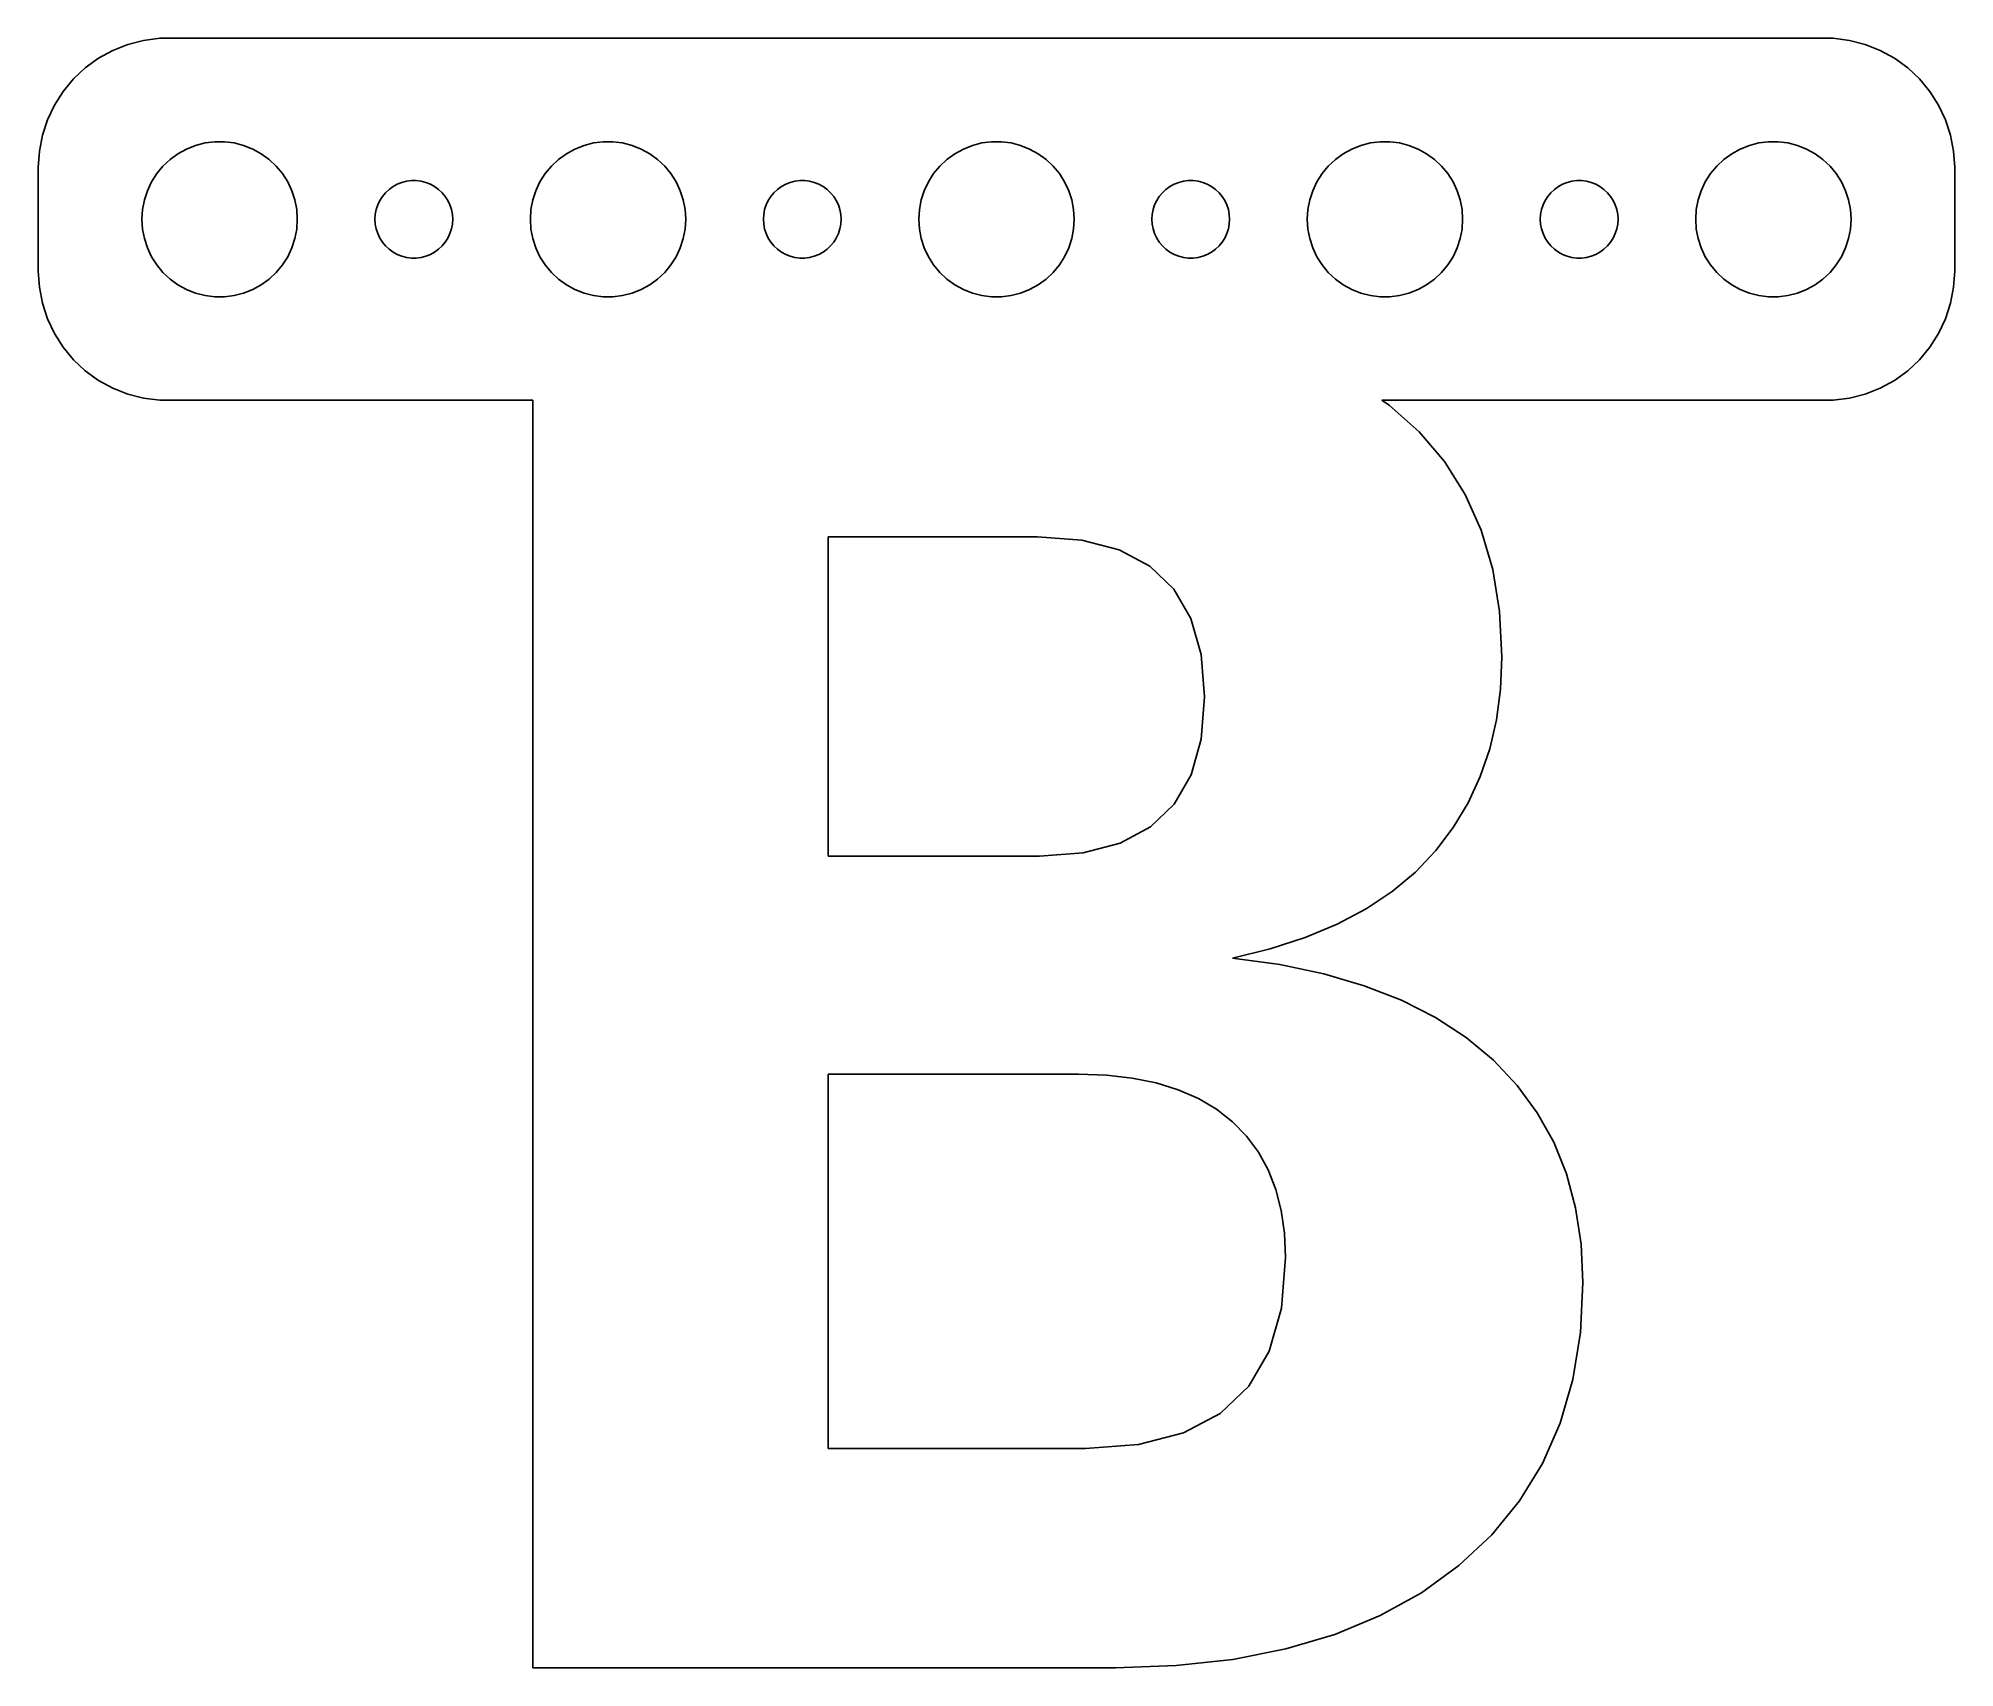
# Model space of a CAD drawing. Header units: metres. Extents: x -37 to 37, y -55.9 to 7.
import ezdxf

# ---------------------------------------------------------------- set-up
doc = ezdxf.new("R2010")
doc.units = ezdxf.units.M

msp = doc.modelspace()

# ---------------------------------------------------------------- linework, layer by layer
for p, q in [((-33.5451, 6.75528), (-34.1289, 6.52412)), ((-32.9369, 6.91142), (-33.5451, 6.75528)), ((-32.3139, 6.99013), (-32.9369, 6.91142)), ((32.3139, 6.99013), (-32.3139, 6.99013)), ((32.9369, 6.91142), (32.3139, 6.99013)), ((33.5451, 6.75528), (32.9369, 6.91142)), ((34.1289, 6.52412), (33.5451, 6.75528)), ((-34.6791, 6.22163), (-35.1871, 5.85255)), ((-34.1289, 6.52412), (-34.6791, 6.22163)), ((34.6791, 6.22163), (34.1289, 6.52412)), ((35.1871, 5.85255), (34.6791, 6.22163)), ((-35.6448, 5.42273), (-36.0451, 4.93892)), ((-35.1871, 5.85255), (-35.6448, 5.42273)), ((35.6448, 5.42273), (35.1871, 5.85255)), ((36.0451, 4.93892), (35.6448, 5.42273)), ((-36.0451, 4.93892), (-36.3815, 4.40877)), ((36.3815, 4.40877), (36.0451, 4.93892)), ((-36.6489, 3.84062), (-36.8429, 3.24344)), ((-36.3815, 4.40877), (-36.6489, 3.84062)), ((36.6489, 3.84062), (36.3815, 4.40877)), ((36.8429, 3.24344), (36.6489, 3.84062)), ((-36.8429, 3.24344), (-36.9606, 2.62666)), ((-30.5621, 2.94685), (-30.1884, 2.99408)), ((-30.1884, 2.99408), (-29.8116, 2.99408)), ((-29.8116, 2.99408), (-29.4379, 2.94685)), ((-15.5621, 2.94685), (-15.1884, 2.99408)), ((-15.1884, 2.99408), (-14.8116, 2.99408)), ((-14.8116, 2.99408), (-14.4379, 2.94685)), ((-0.562134, 2.94685), (-0.18837, 2.99408)), ((-0.18837, 2.99408), (0.18837, 2.99408)), ((0.18837, 2.99408), (0.562134, 2.94685)), ((14.4379, 2.94685), (14.8116, 2.99408)), ((14.8116, 2.99408), (15.1884, 2.99408)), ((15.1884, 2.99408), (15.5621, 2.94685)), ((29.4379, 2.94685), (29.8116, 2.99408)), ((29.8116, 2.99408), (30.1884, 2.99408)), ((30.1884, 2.99408), (30.5621, 2.94685)), ((36.9606, 2.62666), (36.8429, 3.24344)), ((-36.9606, 2.62666), (-37, 2)), ((-32.1869, 2.05363), (-31.9123, 2.31154)), ((-31.9123, 2.31154), (-31.6075, 2.53297)), ((-31.6075, 2.53297), (-31.2773, 2.71448)), ((-31.2773, 2.71448), (-30.927, 2.85316)), ((-30.927, 2.85316), (-30.5621, 2.94685)), ((-29.4379, 2.94685), (-29.0729, 2.85316)), ((-29.0729, 2.85316), (-28.7227, 2.71448)), ((-28.7227, 2.71448), (-28.3925, 2.53297)), ((-28.3925, 2.53297), (-28.0877, 2.31154)), ((-28.0877, 2.31154), (-27.8131, 2.05363)), ((-17.1869, 2.05363), (-16.9123, 2.31154)), ((-16.9123, 2.31154), (-16.6075, 2.53297)), ((-16.6075, 2.53297), (-16.2773, 2.71448)), ((-16.2773, 2.71448), (-15.927, 2.85316)), ((-15.927, 2.85316), (-15.5621, 2.94685)), ((-14.4379, 2.94685), (-14.0729, 2.85316)), ((-14.0729, 2.85316), (-13.7227, 2.71448)), ((-13.7227, 2.71448), (-13.3925, 2.53297)), ((-13.3925, 2.53297), (-13.0877, 2.31154)), ((-13.0877, 2.31154), (-12.8131, 2.05363)), ((-2.1869, 2.05363), (-1.91226, 2.31154)), ((-1.91226, 2.31154), (-1.60747, 2.53297)), ((-1.60747, 2.53297), (-1.27733, 2.71448)), ((-1.27733, 2.71448), (-0.927048, 2.85316)), ((-0.927048, 2.85316), (-0.562134, 2.94685)), ((0.562134, 2.94685), (0.927048, 2.85316)), ((0.927048, 2.85316), (1.27733, 2.71448)), ((1.27733, 2.71448), (1.60747, 2.53297)), ((1.60747, 2.53297), (1.91226, 2.31154)), ((1.91226, 2.31154), (2.1869, 2.05363)), ((12.8131, 2.05363), (13.0877, 2.31154)), ((13.0877, 2.31154), (13.3925, 2.53297)), ((13.3925, 2.53297), (13.7227, 2.71448)), ((13.7227, 2.71448), (14.0729, 2.85316)), ((14.0729, 2.85316), (14.4379, 2.94685)), ((15.5621, 2.94685), (15.927, 2.85316)), ((15.927, 2.85316), (16.2773, 2.71448)), ((16.2773, 2.71448), (16.6075, 2.53297)), ((16.6075, 2.53297), (16.9123, 2.31154)), ((16.9123, 2.31154), (17.1869, 2.05363)), ((27.8131, 2.05363), (28.0877, 2.31154)), ((28.0877, 2.31154), (28.3925, 2.53297)), ((28.3925, 2.53297), (28.7227, 2.71448)), ((28.7227, 2.71448), (29.0729, 2.85316)), ((29.0729, 2.85316), (29.4379, 2.94685)), ((30.5621, 2.94685), (30.927, 2.85316)), ((30.927, 2.85316), (31.2773, 2.71448)), ((31.2773, 2.71448), (31.6075, 2.53297)), ((31.6075, 2.53297), (31.9123, 2.31154)), ((31.9123, 2.31154), (32.1869, 2.05363)), ((37, 2), (36.9606, 2.62666)), ((-37, 2), (-37, -2)), ((-32.6289, 1.44525), (-32.427, 1.76335)), ((-32.427, 1.76335), (-32.1869, 2.05363)), ((-27.8131, 2.05363), (-27.5729, 1.76335)), ((-27.5729, 1.76335), (-27.3711, 1.44525)), ((-22.7811, 1.47342), (-22.5942, 1.49704)), ((-22.5942, 1.49704), (-22.4058, 1.49704)), ((-22.4058, 1.49704), (-22.2189, 1.47342)), ((-17.6289, 1.44525), (-17.427, 1.76335)), ((-17.427, 1.76335), (-17.1869, 2.05363)), ((-12.8131, 2.05363), (-12.5729, 1.76335)), ((-12.5729, 1.76335), (-12.3711, 1.44525)), ((-7.78107, 1.47342), (-7.59418, 1.49704)), ((-7.59418, 1.49704), (-7.40581, 1.49704)), ((-7.40581, 1.49704), (-7.21892, 1.47342)), ((-2.62891, 1.44525), (-2.42705, 1.76335)), ((-2.42705, 1.76335), (-2.1869, 2.05363)), ((2.1869, 2.05363), (2.42705, 1.76335)), ((2.42705, 1.76335), (2.62891, 1.44525)), ((7.21892, 1.47342), (7.40581, 1.49704)), ((7.40581, 1.49704), (7.59418, 1.49704)), ((7.59418, 1.49704), (7.78107, 1.47342)), ((12.3711, 1.44525), (12.5729, 1.76335)), ((12.5729, 1.76335), (12.8131, 2.05363)), ((17.1869, 2.05363), (17.427, 1.76335)), ((17.427, 1.76335), (17.6289, 1.44525)), ((22.2189, 1.47342), (22.4058, 1.49704)), ((22.4058, 1.49704), (22.5942, 1.49704)), ((22.5942, 1.49704), (22.7811, 1.47342)), ((27.3711, 1.44525), (27.5729, 1.76335)), ((27.5729, 1.76335), (27.8131, 2.05363)), ((32.1869, 2.05363), (32.427, 1.76335)), ((32.427, 1.76335), (32.6289, 1.44525)), ((37, -2), (37, 2)), ((-32.9763, 0.375992), (-32.9057, 0.746063)), ((-32.9057, 0.746063), (-32.7893, 1.10437)), ((-32.7893, 1.10437), (-32.6289, 1.44525)), ((-27.3711, 1.44525), (-27.2107, 1.10437)), ((-27.2107, 1.10437), (-27.0942, 0.746063)), ((-27.0942, 0.746063), (-27.0237, 0.375992)), ((-23.8145, 0.722626), (-23.7135, 0.881668)), ((-23.7135, 0.881668), (-23.5934, 1.02681)), ((-23.5934, 1.02681), (-23.4561, 1.15576)), ((-23.4561, 1.15576), (-23.3037, 1.26648)), ((-23.3037, 1.26648), (-23.1387, 1.35724)), ((-23.1387, 1.35724), (-22.9635, 1.42657)), ((-22.9635, 1.42657), (-22.7811, 1.47342)), ((-22.2189, 1.47342), (-22.0365, 1.42657)), ((-22.0365, 1.42657), (-21.8613, 1.35724)), ((-21.8613, 1.35724), (-21.6963, 1.26648)), ((-21.6963, 1.26648), (-21.5439, 1.15576)), ((-21.5439, 1.15576), (-21.4065, 1.02681)), ((-21.4065, 1.02681), (-21.2865, 0.881668)), ((-21.2865, 0.881668), (-21.1855, 0.722626)), ((-17.9763, 0.375992), (-17.9057, 0.746063)), ((-17.9057, 0.746063), (-17.7893, 1.10437)), ((-17.7893, 1.10437), (-17.6289, 1.44525)), ((-12.3711, 1.44525), (-12.2107, 1.10437)), ((-12.2107, 1.10437), (-12.0942, 0.746063)), ((-12.0942, 0.746063), (-12.0237, 0.375992)), ((-8.81445, 0.722626), (-8.71352, 0.881668)), ((-8.71352, 0.881668), (-8.59344, 1.02681)), ((-8.59344, 1.02681), (-8.45613, 1.15576)), ((-8.45613, 1.15576), (-8.30373, 1.26648)), ((-8.30373, 1.26648), (-8.13866, 1.35724)), ((-8.13866, 1.35724), (-7.96352, 1.42657)), ((-7.96352, 1.42657), (-7.78107, 1.47342)), ((-7.21892, 1.47342), (-7.03647, 1.42657)), ((-7.03647, 1.42657), (-6.86133, 1.35724)), ((-6.86133, 1.35724), (-6.69626, 1.26648)), ((-6.69626, 1.26648), (-6.54385, 1.15576)), ((-6.54385, 1.15576), (-6.40654, 1.02681)), ((-6.40654, 1.02681), (-6.28647, 0.881668)), ((-6.28647, 0.881668), (-6.18553, 0.722626)), ((-2.97633, 0.375992), (-2.90575, 0.746063)), ((-2.90575, 0.746063), (-2.78932, 1.10437)), ((-2.78932, 1.10437), (-2.62891, 1.44525)), ((2.62891, 1.44525), (2.78932, 1.10437)), ((2.78932, 1.10437), (2.90575, 0.746063)), ((2.90575, 0.746063), (2.97633, 0.375992)), ((6.18553, 0.722626), (6.28647, 0.881668)), ((6.28647, 0.881668), (6.40654, 1.02681)), ((6.40654, 1.02681), (6.54385, 1.15576)), ((6.54385, 1.15576), (6.69626, 1.26648)), ((6.69626, 1.26648), (6.86133, 1.35724)), ((6.86133, 1.35724), (7.03647, 1.42657)), ((7.03647, 1.42657), (7.21892, 1.47342)), ((7.78107, 1.47342), (7.96352, 1.42657)), ((7.96352, 1.42657), (8.13866, 1.35724)), ((8.13866, 1.35724), (8.30373, 1.26648)), ((8.30373, 1.26648), (8.45613, 1.15576)), ((8.45613, 1.15576), (8.59344, 1.02681)), ((8.59344, 1.02681), (8.71352, 0.881668)), ((8.71352, 0.881668), (8.81445, 0.722626)), ((12.0237, 0.375992), (12.0942, 0.746063)), ((12.0942, 0.746063), (12.2107, 1.10437)), ((12.2107, 1.10437), (12.3711, 1.44525)), ((17.6289, 1.44525), (17.7893, 1.10437)), ((17.7893, 1.10437), (17.9057, 0.746063)), ((17.9057, 0.746063), (17.9763, 0.375992)), ((21.1855, 0.722626), (21.2865, 0.881668)), ((21.2865, 0.881668), (21.4065, 1.02681)), ((21.4065, 1.02681), (21.5439, 1.15576)), ((21.5439, 1.15576), (21.6963, 1.26648)), ((21.6963, 1.26648), (21.8613, 1.35724)), ((21.8613, 1.35724), (22.0365, 1.42657)), ((22.0365, 1.42657), (22.2189, 1.47342)), ((22.7811, 1.47342), (22.9635, 1.42657)), ((22.9635, 1.42657), (23.1387, 1.35724)), ((23.1387, 1.35724), (23.3037, 1.26648)), ((23.3037, 1.26648), (23.4561, 1.15576)), ((23.4561, 1.15576), (23.5934, 1.02681)), ((23.5934, 1.02681), (23.7135, 0.881668)), ((23.7135, 0.881668), (23.8145, 0.722626)), ((27.0237, 0.375992), (27.0942, 0.746063)), ((27.0942, 0.746063), (27.2107, 1.10437)), ((27.2107, 1.10437), (27.3711, 1.44525)), ((32.6289, 1.44525), (32.7893, 1.10437)), ((32.7893, 1.10437), (32.9057, 0.746063)), ((32.9057, 0.746063), (32.9763, 0.375992)), ((-33, 0), (-32.9763, 0.375992)), ((-32.9763, -0.375992), (-33, 0)), ((-27.0237, 0.375992), (-27, 0)), ((-27, 0), (-27.0237, -0.375992)), ((-24, 0), (-23.9882, 0.187988)), ((-23.9882, -0.187988), (-24, 0)), ((-23.9882, 0.187988), (-23.9529, 0.373032)), ((-23.9529, 0.373032), (-23.8947, 0.552185)), ((-23.8947, 0.552185), (-23.8145, 0.722626)), ((-21.1855, 0.722626), (-21.1053, 0.552185)), ((-21.1053, 0.552185), (-21.0471, 0.373032)), ((-21.0471, 0.373032), (-21.0118, 0.187988)), ((-21.0118, 0.187988), (-21, 0)), ((-21, 0), (-21.0118, -0.187988)), ((-18, 0), (-17.9763, 0.375992)), ((-17.9763, -0.375992), (-18, 0)), ((-12.0237, 0.375992), (-12, 0)), ((-12, 0), (-12.0237, -0.375992)), ((-9, 0), (-8.98816, 0.187988)), ((-8.98816, -0.187988), (-9, 0)), ((-8.98816, 0.187988), (-8.95287, 0.373032)), ((-8.95287, 0.373032), (-8.89465, 0.552185)), ((-8.89465, 0.552185), (-8.81445, 0.722626)), ((-6.18553, 0.722626), (-6.10533, 0.552185)), ((-6.10533, 0.552185), (-6.04712, 0.373032)), ((-6.04712, 0.373032), (-6.01183, 0.187988)), ((-6.01183, 0.187988), (-6, 0)), ((-6, 0), (-6.01183, -0.187988)), ((-3, 0), (-2.97633, 0.375992)), ((-2.97633, -0.375992), (-3, 0)), ((2.97633, 0.375992), (3, 0)), ((3, 0), (2.97633, -0.375992)), ((6, 0), (6.01183, 0.187988)), ((6.01183, -0.187988), (6, 0)), ((6.01183, 0.187988), (6.04712, 0.373032)), ((6.04712, 0.373032), (6.10533, 0.552185)), ((6.10533, 0.552185), (6.18553, 0.722626)), ((8.81445, 0.722626), (8.89465, 0.552185)), ((8.89465, 0.552185), (8.95287, 0.373032)), ((8.95287, 0.373032), (8.98816, 0.187988)), ((8.98816, 0.187988), (9, 0)), ((9, 0), (8.98816, -0.187988)), ((12, 0), (12.0237, 0.375992)), ((12.0237, -0.375992), (12, 0)), ((17.9763, 0.375992), (18, 0)), ((18, 0), (17.9763, -0.375992)), ((21, 0), (21.0118, 0.187988)), ((21.0118, -0.187988), (21, 0)), ((21.0118, 0.187988), (21.0471, 0.373032)), ((21.0471, 0.373032), (21.1053, 0.552185)), ((21.1053, 0.552185), (21.1855, 0.722626)), ((23.8145, 0.722626), (23.8947, 0.552185)), ((23.8947, 0.552185), (23.9529, 0.373032)), ((23.9529, 0.373032), (23.9882, 0.187988)), ((23.9882, 0.187988), (24, 0)), ((24, 0), (23.9882, -0.187988)), ((27, 0), (27.0237, 0.375992)), ((27.0237, -0.375992), (27, 0)), ((32.9763, 0.375992), (33, 0)), ((33, 0), (32.9763, -0.375992)), ((-32.9057, -0.746063), (-32.9763, -0.375992)), ((-27.0237, -0.375992), (-27.0942, -0.746063)), ((-23.9529, -0.373032), (-23.9882, -0.187988)), ((-23.8947, -0.552185), (-23.9529, -0.373032)), ((-23.8145, -0.722626), (-23.8947, -0.552185)), ((-23.7135, -0.881668), (-23.8145, -0.722626)), ((-21.1855, -0.722626), (-21.2865, -0.881668)), ((-21.1053, -0.552185), (-21.1855, -0.722626)), ((-21.0471, -0.373032), (-21.1053, -0.552185)), ((-21.0118, -0.187988), (-21.0471, -0.373032)), ((-17.9057, -0.746063), (-17.9763, -0.375992)), ((-12.0237, -0.375992), (-12.0942, -0.746063)), ((-8.95287, -0.373032), (-8.98816, -0.187988)), ((-8.89465, -0.552185), (-8.95287, -0.373032)), ((-8.81445, -0.722626), (-8.89465, -0.552185)), ((-8.71352, -0.881668), (-8.81445, -0.722626)), ((-6.18553, -0.722626), (-6.28647, -0.881668)), ((-6.10533, -0.552185), (-6.18553, -0.722626)), ((-6.04712, -0.373032), (-6.10533, -0.552185)), ((-6.01183, -0.187988), (-6.04712, -0.373032)), ((-2.90575, -0.746063), (-2.97633, -0.375992)), ((2.97633, -0.375992), (2.90575, -0.746063)), ((6.04712, -0.373032), (6.01183, -0.187988)), ((6.10533, -0.552185), (6.04712, -0.373032)), ((6.18553, -0.722626), (6.10533, -0.552185)), ((6.28647, -0.881668), (6.18553, -0.722626)), ((8.81445, -0.722626), (8.71352, -0.881668)), ((8.89465, -0.552185), (8.81445, -0.722626)), ((8.95287, -0.373032), (8.89465, -0.552185)), ((8.98816, -0.187988), (8.95287, -0.373032)), ((12.0942, -0.746063), (12.0237, -0.375992)), ((17.9763, -0.375992), (17.9057, -0.746063)), ((21.0471, -0.373032), (21.0118, -0.187988)), ((21.1053, -0.552185), (21.0471, -0.373032)), ((21.1855, -0.722626), (21.1053, -0.552185)), ((21.2865, -0.881668), (21.1855, -0.722626)), ((23.8145, -0.722626), (23.7135, -0.881668)), ((23.8947, -0.552185), (23.8145, -0.722626)), ((23.9529, -0.373032), (23.8947, -0.552185)), ((23.9882, -0.187988), (23.9529, -0.373032)), ((27.0942, -0.746063), (27.0237, -0.375992)), ((32.9763, -0.375992), (32.9057, -0.746063)), ((-32.7893, -1.10437), (-32.9057, -0.746063)), ((-32.6289, -1.44525), (-32.7893, -1.10437)), ((-32.427, -1.76335), (-32.6289, -1.44525)), ((-27.3711, -1.44525), (-27.5729, -1.76335)), ((-27.2107, -1.10437), (-27.3711, -1.44525)), ((-27.0942, -0.746063), (-27.2107, -1.10437)), ((-23.5934, -1.02681), (-23.7135, -0.881668)), ((-23.4561, -1.15576), (-23.5934, -1.02681)), ((-23.3037, -1.26648), (-23.4561, -1.15576)), ((-23.1387, -1.35724), (-23.3037, -1.26648)), ((-22.9635, -1.42657), (-23.1387, -1.35724)), ((-22.7811, -1.47342), (-22.9635, -1.42657)), ((-22.5942, -1.49704), (-22.7811, -1.47342)), ((-22.2189, -1.47342), (-22.4058, -1.49704)), ((-22.0365, -1.42657), (-22.2189, -1.47342)), ((-21.8613, -1.35724), (-22.0365, -1.42657)), ((-21.6963, -1.26648), (-21.8613, -1.35724)), ((-21.5439, -1.15576), (-21.6963, -1.26648)), ((-21.4065, -1.02681), (-21.5439, -1.15576)), ((-21.2865, -0.881668), (-21.4065, -1.02681)), ((-17.7893, -1.10437), (-17.9057, -0.746063)), ((-17.6289, -1.44525), (-17.7893, -1.10437)), ((-17.427, -1.76335), (-17.6289, -1.44525)), ((-12.3711, -1.44525), (-12.5729, -1.76335)), ((-12.2107, -1.10437), (-12.3711, -1.44525)), ((-12.0942, -0.746063), (-12.2107, -1.10437)), ((-8.59344, -1.02681), (-8.71352, -0.881668)), ((-8.45613, -1.15576), (-8.59344, -1.02681)), ((-8.30373, -1.26648), (-8.45613, -1.15576)), ((-8.13866, -1.35724), (-8.30373, -1.26648)), ((-7.96352, -1.42657), (-8.13866, -1.35724)), ((-7.78107, -1.47342), (-7.96352, -1.42657)), ((-7.59418, -1.49704), (-7.78107, -1.47342)), ((-7.21892, -1.47342), (-7.40581, -1.49704)), ((-7.03647, -1.42657), (-7.21892, -1.47342)), ((-6.86133, -1.35724), (-7.03647, -1.42657)), ((-6.69626, -1.26648), (-6.86133, -1.35724)), ((-6.54385, -1.15576), (-6.69626, -1.26648)), ((-6.40654, -1.02681), (-6.54385, -1.15576)), ((-6.28647, -0.881668), (-6.40654, -1.02681)), ((-2.78932, -1.10437), (-2.90575, -0.746063)), ((-2.62891, -1.44525), (-2.78932, -1.10437)), ((-2.42705, -1.76335), (-2.62891, -1.44525)), ((2.62891, -1.44525), (2.42705, -1.76335)), ((2.78932, -1.10437), (2.62891, -1.44525)), ((2.90575, -0.746063), (2.78932, -1.10437)), ((6.40654, -1.02681), (6.28647, -0.881668)), ((6.54385, -1.15576), (6.40654, -1.02681)), ((6.69626, -1.26648), (6.54385, -1.15576)), ((6.86133, -1.35724), (6.69626, -1.26648)), ((7.03647, -1.42657), (6.86133, -1.35724)), ((7.21892, -1.47342), (7.03647, -1.42657)), ((7.40581, -1.49704), (7.21892, -1.47342)), ((7.78107, -1.47342), (7.59418, -1.49704)), ((7.96352, -1.42657), (7.78107, -1.47342)), ((8.13866, -1.35724), (7.96352, -1.42657)), ((8.30373, -1.26648), (8.13866, -1.35724)), ((8.45613, -1.15576), (8.30373, -1.26648)), ((8.59344, -1.02681), (8.45613, -1.15576)), ((8.71352, -0.881668), (8.59344, -1.02681)), ((12.2107, -1.10437), (12.0942, -0.746063)), ((12.3711, -1.44525), (12.2107, -1.10437)), ((12.5729, -1.76335), (12.3711, -1.44525)), ((17.6289, -1.44525), (17.427, -1.76335)), ((17.7893, -1.10437), (17.6289, -1.44525)), ((17.9057, -0.746063), (17.7893, -1.10437)), ((21.4065, -1.02681), (21.2865, -0.881668)), ((21.5439, -1.15576), (21.4065, -1.02681)), ((21.6963, -1.26648), (21.5439, -1.15576)), ((21.8613, -1.35724), (21.6963, -1.26648)), ((22.0365, -1.42657), (21.8613, -1.35724)), ((22.2189, -1.47342), (22.0365, -1.42657)), ((22.4058, -1.49704), (22.2189, -1.47342)), ((22.7811, -1.47342), (22.5942, -1.49704)), ((22.9635, -1.42657), (22.7811, -1.47342)), ((23.1387, -1.35724), (22.9635, -1.42657)), ((23.3037, -1.26648), (23.1387, -1.35724)), ((23.4561, -1.15576), (23.3037, -1.26648)), ((23.5934, -1.02681), (23.4561, -1.15576)), ((23.7135, -0.881668), (23.5934, -1.02681)), ((27.2107, -1.10437), (27.0942, -0.746063)), ((27.3711, -1.44525), (27.2107, -1.10437)), ((27.5729, -1.76335), (27.3711, -1.44525)), ((32.6289, -1.44525), (32.427, -1.76335)), ((32.7893, -1.10437), (32.6289, -1.44525)), ((32.9057, -0.746063), (32.7893, -1.10437)), ((-37, -2), (-36.9606, -2.62666)), ((-32.1869, -2.05363), (-32.427, -1.76335)), ((-31.9123, -2.31154), (-32.1869, -2.05363)), ((-27.8131, -2.05363), (-28.0877, -2.31154)), ((-27.5729, -1.76335), (-27.8131, -2.05363)), ((-22.4058, -1.49704), (-22.5942, -1.49704)), ((-17.1869, -2.05363), (-17.427, -1.76335)), ((-16.9123, -2.31154), (-17.1869, -2.05363)), ((-12.8131, -2.05363), (-13.0877, -2.31154)), ((-12.5729, -1.76335), (-12.8131, -2.05363)), ((-7.40581, -1.49704), (-7.59418, -1.49704)), ((-2.1869, -2.05363), (-2.42705, -1.76335)), ((-1.91226, -2.31154), (-2.1869, -2.05363)), ((2.1869, -2.05363), (1.91226, -2.31154)), ((2.42705, -1.76335), (2.1869, -2.05363)), ((7.59418, -1.49704), (7.40581, -1.49704)), ((12.8131, -2.05363), (12.5729, -1.76335)), ((13.0877, -2.31154), (12.8131, -2.05363)), ((17.1869, -2.05363), (16.9123, -2.31154)), ((17.427, -1.76335), (17.1869, -2.05363)), ((22.5942, -1.49704), (22.4058, -1.49704)), ((27.8131, -2.05363), (27.5729, -1.76335)), ((28.0877, -2.31154), (27.8131, -2.05363)), ((32.1869, -2.05363), (31.9123, -2.31154)), ((32.427, -1.76335), (32.1869, -2.05363)), ((36.9606, -2.62666), (37, -2)), ((-36.9606, -2.62666), (-36.8429, -3.24344)), ((-31.6075, -2.53297), (-31.9123, -2.31154)), ((-31.2773, -2.71448), (-31.6075, -2.53297)), ((-30.927, -2.85316), (-31.2773, -2.71448)), ((-30.5621, -2.94685), (-30.927, -2.85316)), ((-30.1884, -2.99408), (-30.5621, -2.94685)), ((-29.4379, -2.94685), (-29.8116, -2.99408)), ((-29.0729, -2.85316), (-29.4379, -2.94685)), ((-28.7227, -2.71448), (-29.0729, -2.85316)), ((-28.3925, -2.53297), (-28.7227, -2.71448)), ((-28.0877, -2.31154), (-28.3925, -2.53297)), ((-16.6075, -2.53297), (-16.9123, -2.31154)), ((-16.2773, -2.71448), (-16.6075, -2.53297)), ((-15.927, -2.85316), (-16.2773, -2.71448)), ((-15.5621, -2.94685), (-15.927, -2.85316)), ((-15.1884, -2.99408), (-15.5621, -2.94685)), ((-14.4379, -2.94685), (-14.8116, -2.99408)), ((-14.0729, -2.85316), (-14.4379, -2.94685)), ((-13.7227, -2.71448), (-14.0729, -2.85316)), ((-13.3925, -2.53297), (-13.7227, -2.71448)), ((-13.0877, -2.31154), (-13.3925, -2.53297)), ((-1.60747, -2.53297), (-1.91226, -2.31154)), ((-1.27733, -2.71448), (-1.60747, -2.53297)), ((-0.927048, -2.85316), (-1.27733, -2.71448)), ((-0.562134, -2.94685), (-0.927048, -2.85316)), ((-0.18837, -2.99408), (-0.562134, -2.94685)), ((0.562134, -2.94685), (0.18837, -2.99408)), ((0.927048, -2.85316), (0.562134, -2.94685)), ((1.27733, -2.71448), (0.927048, -2.85316)), ((1.60747, -2.53297), (1.27733, -2.71448)), ((1.91226, -2.31154), (1.60747, -2.53297)), ((13.3925, -2.53297), (13.0877, -2.31154)), ((13.7227, -2.71448), (13.3925, -2.53297)), ((14.0729, -2.85316), (13.7227, -2.71448)), ((14.4379, -2.94685), (14.0729, -2.85316)), ((14.8116, -2.99408), (14.4379, -2.94685)), ((15.5621, -2.94685), (15.1884, -2.99408)), ((15.927, -2.85316), (15.5621, -2.94685)), ((16.2773, -2.71448), (15.927, -2.85316)), ((16.6075, -2.53297), (16.2773, -2.71448)), ((16.9123, -2.31154), (16.6075, -2.53297)), ((28.3925, -2.53297), (28.0877, -2.31154)), ((28.7227, -2.71448), (28.3925, -2.53297)), ((29.0729, -2.85316), (28.7227, -2.71448)), ((29.4379, -2.94685), (29.0729, -2.85316)), ((29.8116, -2.99408), (29.4379, -2.94685)), ((30.5621, -2.94685), (30.1884, -2.99408)), ((30.927, -2.85316), (30.5621, -2.94685)), ((31.2773, -2.71448), (30.927, -2.85316)), ((31.6075, -2.53297), (31.2773, -2.71448)), ((31.9123, -2.31154), (31.6075, -2.53297)), ((36.8429, -3.24344), (36.9606, -2.62666)), ((-36.8429, -3.24344), (-36.6489, -3.84062)), ((-29.8116, -2.99408), (-30.1884, -2.99408)), ((-14.8116, -2.99408), (-15.1884, -2.99408)), ((0.18837, -2.99408), (-0.18837, -2.99408)), ((15.1884, -2.99408), (14.8116, -2.99408)), ((30.1884, -2.99408), (29.8116, -2.99408)), ((36.6489, -3.84062), (36.8429, -3.24344)), ((-36.6489, -3.84062), (-36.3815, -4.40877)), ((-36.3815, -4.40877), (-36.0451, -4.93892)), ((36.0451, -4.93892), (36.3815, -4.40877)), ((36.3815, -4.40877), (36.6489, -3.84062)), ((-36.0451, -4.93892), (-35.6448, -5.42273)), ((35.6448, -5.42273), (36.0451, -4.93892)), ((-35.6448, -5.42273), (-35.1871, -5.85255)), ((-35.1871, -5.85255), (-34.6791, -6.22163)), ((34.6791, -6.22163), (35.1871, -5.85255)), ((35.1871, -5.85255), (35.6448, -5.42273)), ((-34.6791, -6.22163), (-34.1289, -6.52412)), ((-34.1289, -6.52412), (-33.5451, -6.75528)), ((33.5451, -6.75528), (34.1289, -6.52412)), ((34.1289, -6.52412), (34.6791, -6.22163)), ((-33.5451, -6.75528), (-32.9369, -6.91142)), ((-32.9369, -6.91142), (-32.3139, -6.99013)), ((-32.3139, -6.99013), (-17.9019, -6.99013)), ((-17.9019, -6.99013), (-17.9019, -55.9437)), ((15.1661, -7.18309), (14.8811, -6.99013)), ((14.8811, -6.99013), (32.3139, -6.99013)), ((16.3198, -8.20967), (15.1661, -7.18309)), ((32.3139, -6.99013), (32.9369, -6.91142)), ((32.9369, -6.91142), (33.5451, -6.75528)), ((17.296, -9.35695), (16.3198, -8.20967)), ((18.0947, -10.6249), (17.296, -9.35695)), ((18.7159, -12.0136), (18.0947, -10.6249)), ((-6.49901, -24.596), (-6.49901, -12.2658)), ((-6.49901, -12.2658), (1.57959, -12.2658)), ((1.57959, -12.2658), (3.29221, -12.392)), ((3.29221, -12.392), (4.74135, -12.7706)), ((19.1597, -13.523), (18.7159, -12.0136)), ((4.74135, -12.7706), (5.927, -13.4017)), ((5.927, -13.4017), (6.84918, -14.2852)), ((19.4259, -15.1531), (19.1597, -13.523)), ((6.84918, -14.2852), (7.50787, -15.4211)), ((7.50787, -15.4211), (7.90311, -16.8095)), ((19.5146, -16.9039), (19.4259, -15.1531)), ((7.90311, -16.8095), (8.03484, -18.4503)), ((19.4626, -18.1452), (19.5146, -16.9039)), ((8.03484, -18.4503), (7.90466, -20.0808)), ((19.3064, -19.3289), (19.4626, -18.1452)), ((19.046, -20.455), (19.3064, -19.3289)), ((7.90466, -20.0808), (7.51416, -21.4604)), ((18.6815, -21.5235), (19.046, -20.455)), ((7.51416, -21.4604), (6.86331, -22.5892)), ((18.213, -22.5344), (18.6815, -21.5235)), ((6.86331, -22.5892), (5.95213, -23.4672)), ((17.6402, -23.4877), (18.213, -22.5344)), ((5.95213, -23.4672), (4.78061, -24.0943)), ((16.9633, -24.3834), (17.6402, -23.4877)), ((4.78061, -24.0943), (3.34874, -24.4706)), ((16.1785, -25.2113), (16.9633, -24.3834)), ((1.65654, -24.596), (-6.49901, -24.596)), ((3.34874, -24.4706), (1.65654, -24.596)), ((15.2817, -25.961), (16.1785, -25.2113)), ((13.1518, -27.2263), (14.2728, -26.6327)), ((14.2728, -26.6327), (15.2817, -25.961)), ((11.9188, -27.7419), (13.1518, -27.2263)), ((10.5738, -28.1793), (11.9188, -27.7419)), ((9.1167, -28.5387), (10.5738, -28.1793)), ((10.9409, -28.7896), (9.1167, -28.5387)), ((12.6365, -29.1446), (10.9409, -28.7896)), ((14.2035, -29.6038), (12.6365, -29.1446)), ((15.642, -30.167), (14.2035, -29.6038)), ((16.9518, -30.8344), (15.642, -30.167)), ((18.1331, -31.6058), (16.9518, -30.8344)), ((19.1857, -32.4814), (18.1331, -31.6058)), ((20.1037, -33.4516), (19.1857, -32.4814)), ((-6.49901, -47.4787), (-6.49901, -33.0223)), ((-6.49901, -33.0223), (3.16418, -33.0223)), ((3.16418, -33.0223), (4.24173, -33.0598)), ((4.24173, -33.0598), (5.24355, -33.1722)), ((5.24355, -33.1722), (6.16963, -33.3596)), ((6.16963, -33.3596), (7.01999, -33.6218)), ((7.01999, -33.6218), (7.79463, -33.959)), ((7.79463, -33.959), (8.49353, -34.3712)), ((20.8804, -34.5071), (20.1037, -33.4516)), ((8.49353, -34.3712), (9.1167, -34.8583)), ((21.5159, -35.6477), (20.8804, -34.5071)), ((9.1167, -34.8583), (9.6602, -35.4148)), ((9.6602, -35.4148), (10.1201, -36.0352)), ((10.1201, -36.0352), (10.4964, -36.7196)), ((22.0102, -36.8735), (21.5159, -35.6477)), ((10.4964, -36.7196), (10.789, -37.4678)), ((22.3632, -38.1845), (22.0102, -36.8735)), ((10.789, -37.4678), (10.998, -38.28)), ((10.998, -38.28), (11.1235, -39.1561)), ((22.575, -39.5808), (22.3632, -38.1845)), ((11.1235, -39.1561), (11.1653, -40.096)), ((22.6456, -41.0622), (22.575, -39.5808)), ((11.1653, -40.096), (11.0075, -42.0547)), ((22.5478, -42.9988), (22.6456, -41.0622)), ((11.0075, -42.0547), (10.5342, -43.712)), ((22.2544, -44.8107), (22.5478, -42.9988)), ((10.5342, -43.712), (9.74542, -45.068)), ((9.74542, -45.068), (8.64108, -46.1227)), ((21.7653, -46.4981), (22.2544, -44.8107)), ((8.64108, -46.1227), (7.22122, -46.876)), ((21.0806, -48.0608), (21.7653, -46.4981)), ((5.48584, -47.328), (3.43494, -47.4787)), ((7.22122, -46.876), (5.48584, -47.328)), ((3.43494, -47.4787), (-6.49901, -47.4787)), ((20.2002, -49.4988), (21.0806, -48.0608)), ((19.1242, -50.8123), (20.2002, -49.4988)), ((17.8525, -52.0011), (19.1242, -50.8123)), ((16.4081, -53.0471), (17.8525, -52.0011)), ((14.8138, -53.9322), (16.4081, -53.0471)), ((13.0697, -54.6563), (14.8138, -53.9322)), ((11.1757, -55.2196), (13.0697, -54.6563)), ((9.13174, -55.6219), (11.1757, -55.2196)), ((-17.9019, -55.9437), (4.59431, -55.9437)), ((4.59431, -55.9437), (6.93797, -55.8633)), ((6.93797, -55.8633), (9.13174, -55.6219))]:
    msp.add_line(p, q)

doc.saveas('drawing.dxf')
